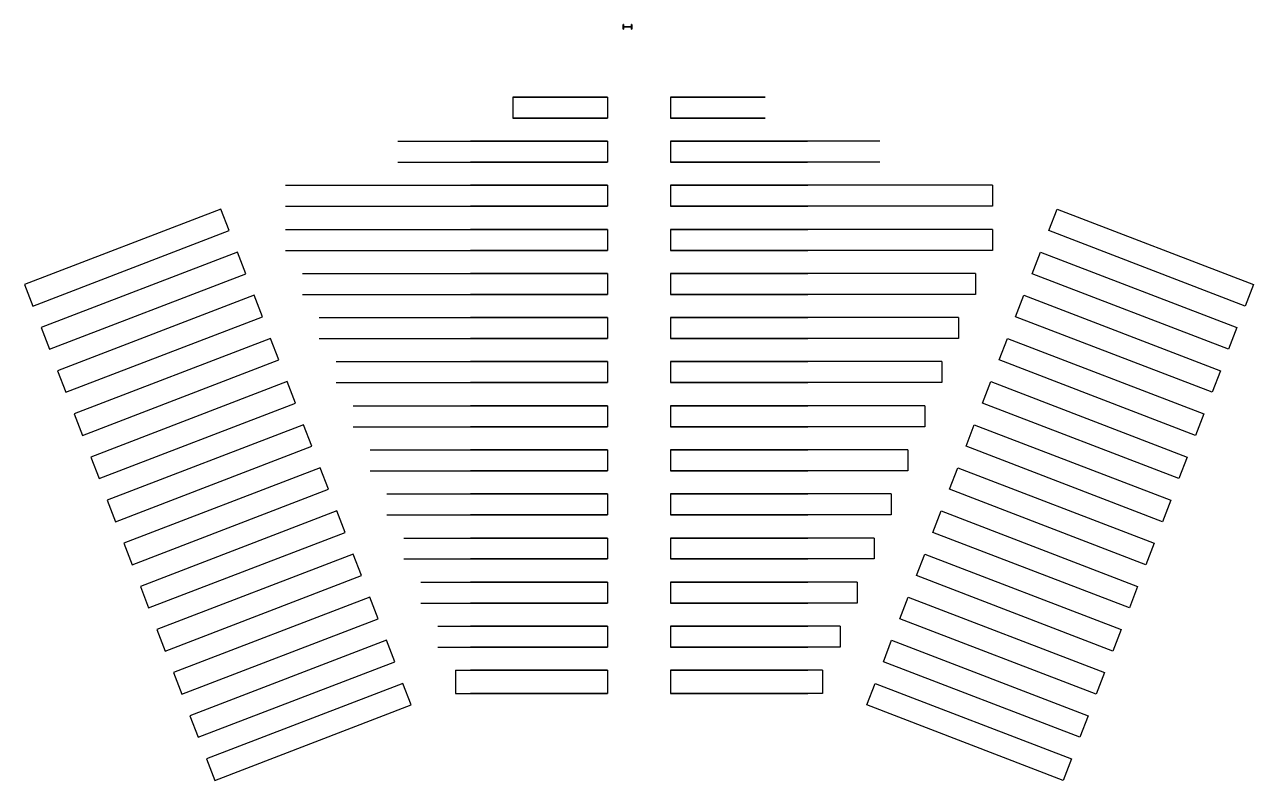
# Model space of a CAD drawing. Header units: metres. Extents: x 1589 to 3205, y -11 to 220.
# Drawn here: x 1598 to 1627.27, y 74.42 to 92.42 of the extents above; entities that cross this region are included whole.
import ezdxf

# ---------------------------------------------------------------- set-up
doc = ezdxf.new("R2010")
doc.units = ezdxf.units.M
doc.layers.get('0').update_dxf_attribs({"true_color": 0x99e499})
doc.layers.add('00_bancs', color=3, linetype='Continuous', true_color=0x00ff00)

msp = doc.modelspace()

# ---------------------------------------------------------------- linework, layer by layer
at = {"layer": '00_bancs'}
for points in [[(1609.631, 90.693), (1609.631, 90.193)], [(1611.887, 90.693), (1609.631, 90.693)], [(1609.631, 90.693), (1611.887, 90.693)], [(1611.887, 90.693), (1611.887, 90.193)], [(1613.384, 90.693), (1613.384, 90.193)], [(1613.384, 90.693), (1615.64, 90.693)], [(1615.64, 90.693), (1613.384, 90.693)], [(1611.887, 90.193), (1609.631, 90.193)], [(1609.631, 90.193), (1611.887, 90.193)], [(1613.384, 90.193), (1615.64, 90.193)], [(1615.64, 90.193), (1613.384, 90.193)], [(1606.894, 89.643), (1611.887, 89.643)], [(1611.887, 89.643), (1608.619, 89.643)], [(1611.887, 89.643), (1611.887, 89.143)], [(1613.385, 89.643), (1616.653, 89.644)], [(1618.377, 89.644), (1613.385, 89.643)], [(1613.385, 89.643), (1613.385, 89.143)], [(1606.894, 89.143), (1611.887, 89.143)], [(1611.887, 89.143), (1608.619, 89.143)], [(1613.385, 89.143), (1616.653, 89.144)], [(1618.377, 89.144), (1613.385, 89.143)], [(1604.216, 88.593), (1611.887, 88.593)], [(1611.887, 88.593), (1608.619, 88.593)], [(1611.887, 88.593), (1611.887, 88.093)], [(1613.387, 88.593), (1613.387, 88.093)], [(1613.387, 88.593), (1616.655, 88.593)], [(1621.058, 88.593), (1613.387, 88.593)], [(1621.058, 88.593), (1621.058, 88.093)], [(1604.216, 88.093), (1611.887, 88.093)], [(1611.887, 88.093), (1608.619, 88.093)], [(1613.387, 88.093), (1616.655, 88.093)], [(1621.058, 88.093), (1613.387, 88.093)], [(1604.216, 87.543), (1611.887, 87.543)], [(1611.887, 87.543), (1608.619, 87.543)], [(1611.887, 87.543), (1611.887, 87.043)], [(1613.387, 87.543), (1613.387, 87.043)], [(1613.387, 87.543), (1616.655, 87.543)], [(1621.058, 87.543), (1613.387, 87.543)], [(1621.058, 87.543), (1621.058, 87.043)], [(1604.216, 87.043), (1611.887, 87.043)], [(1611.887, 87.043), (1608.619, 87.043)], [(1613.387, 87.043), (1616.655, 87.043)], [(1621.058, 87.043), (1613.387, 87.043)], [(1604.619, 86.493), (1611.887, 86.493)], [(1611.887, 86.493), (1608.619, 86.493)], [(1611.887, 86.493), (1611.887, 85.993)], [(1613.387, 86.493), (1613.387, 85.993)], [(1613.387, 86.493), (1616.655, 86.493)], [(1620.655, 86.493), (1613.387, 86.493)], [(1620.655, 86.493), (1620.655, 85.993)], [(1604.619, 85.993), (1611.887, 85.993)], [(1611.887, 85.993), (1608.619, 85.993)], [(1613.387, 85.993), (1616.655, 85.993)], [(1620.655, 85.993), (1613.387, 85.993)], [(1605.021, 85.443), (1611.887, 85.443)], [(1611.887, 85.443), (1608.619, 85.443)], [(1611.887, 85.443), (1611.887, 84.943)], [(1613.387, 85.443), (1613.387, 84.943)], [(1613.387, 85.443), (1616.655, 85.443)], [(1620.252, 85.443), (1613.387, 85.443)], [(1620.252, 85.443), (1620.252, 84.943)], [(1605.021, 84.943), (1611.887, 84.943)], [(1611.887, 84.943), (1608.619, 84.943)], [(1613.387, 84.943), (1616.655, 84.943)], [(1620.252, 84.943), (1613.387, 84.943)], [(1605.424, 84.393), (1611.887, 84.393)], [(1611.887, 84.393), (1608.619, 84.393)], [(1611.887, 84.393), (1611.887, 83.893)], [(1613.387, 84.393), (1613.387, 83.893)], [(1613.387, 84.393), (1616.655, 84.393)], [(1619.849, 84.393), (1613.387, 84.393)], [(1619.849, 84.393), (1619.849, 83.893)], [(1605.424, 83.893), (1611.887, 83.893)], [(1611.887, 83.893), (1608.619, 83.893)], [(1613.387, 83.893), (1616.655, 83.893)], [(1619.849, 83.893), (1613.387, 83.893)], [(1605.827, 83.343), (1611.887, 83.343)], [(1611.887, 83.343), (1608.619, 83.343)], [(1611.887, 83.343), (1611.887, 82.843)], [(1613.387, 83.343), (1613.387, 82.843)], [(1613.387, 83.343), (1616.655, 83.343)], [(1619.447, 83.343), (1613.387, 83.343)], [(1619.447, 83.343), (1619.447, 82.843)], [(1605.827, 82.843), (1611.887, 82.843)], [(1611.887, 82.843), (1608.619, 82.843)], [(1613.387, 82.843), (1616.655, 82.843)], [(1619.447, 82.843), (1613.387, 82.843)], [(1606.23, 82.293), (1611.887, 82.293)], [(1611.887, 82.293), (1608.619, 82.293)], [(1611.887, 82.293), (1611.887, 81.793)], [(1613.387, 82.293), (1613.387, 81.793)], [(1613.387, 82.293), (1616.655, 82.293)], [(1619.044, 82.293), (1613.387, 82.293)], [(1619.044, 82.293), (1619.044, 81.793)], [(1606.23, 81.793), (1611.887, 81.793)], [(1611.887, 81.793), (1608.619, 81.793)], [(1613.387, 81.793), (1616.655, 81.793)], [(1619.044, 81.793), (1613.387, 81.793)], [(1606.633, 81.243), (1611.887, 81.243)], [(1611.887, 81.243), (1608.619, 81.243)], [(1611.887, 81.243), (1611.887, 80.743)], [(1613.387, 81.243), (1613.387, 80.743)], [(1613.387, 81.243), (1616.655, 81.243)], [(1618.641, 81.243), (1613.387, 81.243)], [(1618.641, 81.243), (1618.641, 80.743)], [(1606.633, 80.743), (1611.887, 80.743)], [(1611.887, 80.743), (1608.619, 80.743)], [(1613.387, 80.743), (1616.655, 80.743)], [(1618.641, 80.743), (1613.387, 80.743)], [(1607.035, 80.193), (1611.887, 80.193)], [(1611.887, 80.193), (1608.619, 80.193)], [(1611.887, 80.193), (1611.887, 79.693)], [(1613.387, 80.193), (1613.387, 79.693)], [(1613.387, 80.193), (1616.655, 80.193)], [(1618.238, 80.193), (1613.387, 80.193)], [(1618.238, 80.193), (1618.238, 79.693)], [(1607.035, 79.693), (1611.887, 79.693)], [(1611.887, 79.693), (1608.619, 79.693)], [(1613.387, 79.693), (1616.655, 79.693)], [(1618.238, 79.693), (1613.387, 79.693)], [(1607.438, 79.143), (1611.887, 79.143)], [(1611.887, 79.143), (1608.619, 79.143)], [(1611.887, 79.143), (1611.887, 78.643)], [(1613.387, 79.143), (1613.387, 78.643)], [(1613.387, 79.143), (1616.655, 79.143)], [(1617.835, 79.143), (1613.387, 79.143)], [(1617.835, 79.143), (1617.835, 78.643)], [(1607.438, 78.643), (1611.887, 78.643)], [(1611.887, 78.643), (1608.619, 78.643)], [(1613.387, 78.643), (1616.655, 78.643)], [(1617.835, 78.643), (1613.387, 78.643)], [(1607.841, 78.093), (1611.887, 78.093)], [(1611.887, 78.093), (1608.619, 78.093)], [(1611.887, 78.093), (1611.887, 77.593)], [(1613.387, 78.093), (1613.387, 77.593)], [(1613.387, 78.093), (1616.655, 78.093)], [(1617.432, 78.093), (1613.387, 78.093)], [(1617.432, 78.093), (1617.432, 77.593)], [(1607.841, 77.593), (1611.887, 77.593)], [(1611.887, 77.593), (1608.619, 77.593)], [(1613.387, 77.593), (1616.655, 77.593)], [(1617.432, 77.593), (1613.387, 77.593)], [(1608.263, 77.043), (1608.263, 76.493)], [(1608.263, 77.043), (1608.263, 76.493)], [(1608.263, 77.043), (1611.887, 77.043)], [(1611.887, 77.043), (1608.619, 77.043)], [(1611.887, 77.043), (1611.887, 76.493)], [(1613.387, 77.043), (1613.387, 76.493)], [(1613.387, 77.043), (1616.655, 77.043)], [(1617.011, 77.043), (1613.387, 77.043)], [(1617.011, 77.043), (1617.011, 76.493)], [(1617.011, 77.043), (1617.011, 76.493)], [(1608.263, 76.493), (1611.887, 76.493)], [(1611.887, 76.493), (1608.619, 76.493)], [(1613.387, 76.493), (1616.655, 76.493)], [(1617.011, 76.493), (1613.387, 76.493)]]:
    msp.add_lwpolyline(points, dxfattribs=at)
for points in [[(1597.999, 86.23), (1598.197, 85.717), (1602.876, 87.514), (1602.678, 88.027)], [(1627.274, 86.23), (1627.077, 85.717), (1622.398, 87.514), (1622.595, 88.027)], [(1598.395, 85.204), (1598.592, 84.69), (1603.271, 86.488), (1603.074, 87.001)], [(1626.879, 85.204), (1626.681, 84.69), (1622.002, 86.488), (1622.2, 87.001)], [(1598.787, 84.176), (1598.985, 83.663), (1603.664, 85.46), (1603.466, 85.973)], [(1626.486, 84.176), (1626.289, 83.663), (1621.61, 85.46), (1621.807, 85.973)], [(1599.181, 83.149), (1599.379, 82.636), (1604.058, 84.433), (1603.86, 84.946)], [(1626.092, 83.149), (1625.895, 82.636), (1621.216, 84.433), (1621.413, 84.946)], [(1599.575, 82.122), (1599.773, 81.609), (1604.452, 83.406), (1604.254, 83.919)], [(1625.698, 82.122), (1625.501, 81.609), (1620.822, 83.406), (1621.019, 83.919)], [(1599.969, 81.095), (1600.167, 80.582), (1604.846, 82.379), (1604.648, 82.892)], [(1625.304, 81.095), (1625.107, 80.582), (1620.428, 82.379), (1620.625, 82.892)], [(1600.365, 80.069), (1600.562, 79.555), (1605.241, 81.353), (1605.043, 81.866)], [(1624.909, 80.069), (1624.711, 79.555), (1620.032, 81.353), (1620.23, 81.866)], [(1600.757, 79.041), (1600.955, 78.528), (1605.634, 80.325), (1605.436, 80.838)], [(1624.516, 79.041), (1624.319, 78.528), (1619.64, 80.325), (1619.837, 80.838)], [(1601.151, 78.014), (1601.349, 77.501), (1606.028, 79.298), (1605.83, 79.811)], [(1624.122, 78.014), (1623.925, 77.501), (1619.246, 79.298), (1619.443, 79.811)], [(1601.546, 76.987), (1601.744, 76.474), (1606.423, 78.271), (1606.225, 78.785)], [(1623.727, 76.987), (1623.529, 76.474), (1618.85, 78.271), (1619.048, 78.785)], [(1601.939, 75.96), (1602.137, 75.447), (1606.816, 77.244), (1606.618, 77.757)], [(1623.334, 75.96), (1623.137, 75.447), (1618.458, 77.244), (1618.655, 77.757)], [(1602.333, 74.933), (1602.531, 74.42), (1607.21, 76.217), (1607.012, 76.73)], [(1622.94, 74.933), (1622.743, 74.42), (1618.064, 76.217), (1618.261, 76.73)]]:
    msp.add_lwpolyline(points, close=True, dxfattribs=at)

# ---------------------------------------------------------------- meshes
at = {"color": 61, "true_color": 0xd6e5a6}
mesh = msp.add_polyface(dxfattribs=at)
corners = [(1612.267, 92.382, -2.588), (1612.267, 92.421, -2.588), (1612.257, 92.421, -2.588), (1612.257, 92.313, -2.588), (1612.267, 92.313, -2.588), (1612.267, 92.352, -2.588), (1612.267, 92.354, -2.588), (1612.268, 92.356, -2.588), (1612.268, 92.357, -2.588), (1612.269, 92.359, -2.588), (1612.27, 92.36, -2.588), (1612.271, 92.361, -2.588), (1612.272, 92.362, -2.588), (1612.274, 92.363, -2.588), (1612.275, 92.363, -2.588), (1612.277, 92.364, -2.588), (1612.279, 92.364, -2.588), (1612.445, 92.364, -2.588), (1612.447, 92.364, -2.588), (1612.449, 92.363, -2.588), (1612.45, 92.363, -2.588), (1612.452, 92.362, -2.588), (1612.453, 92.361, -2.588), (1612.454, 92.36, -2.588), (1612.455, 92.359, -2.588), (1612.456, 92.357, -2.588), (1612.457, 92.356, -2.588), (1612.457, 92.354, -2.588), (1612.457, 92.352, -2.588), (1612.457, 92.313, -2.588), (1612.467, 92.313, -2.588), (1612.467, 92.421, -2.588), (1612.457, 92.421, -2.588), (1612.457, 92.382, -2.588), (1612.457, 92.381, -2.588), (1612.457, 92.379, -2.588), (1612.456, 92.377, -2.588), (1612.455, 92.376, -2.588), (1612.454, 92.375, -2.588), (1612.453, 92.373, -2.588), (1612.452, 92.372, -2.588), (1612.45, 92.372, -2.588), (1612.449, 92.371, -2.588), (1612.447, 92.371, -2.588), (1612.445, 92.37, -2.588), (1612.279, 92.37, -2.588), (1612.277, 92.371, -2.588), (1612.275, 92.371, -2.588), (1612.274, 92.372, -2.588), (1612.272, 92.372, -2.588), (1612.271, 92.373, -2.588), (1612.27, 92.375, -2.588), (1612.269, 92.376, -2.588), (1612.268, 92.377, -2.588), (1612.268, 92.379, -2.588), (1612.267, 92.381, -2.588), (1612.267, 92.382, 6.832), (1612.267, 92.421, 6.832), (1612.257, 92.421, 6.832), (1612.257, 92.313, 6.832), (1612.267, 92.313, 6.832), (1612.267, 92.352, 6.832), (1612.267, 92.354, 6.832), (1612.268, 92.356, 6.832), (1612.268, 92.357, 6.832), (1612.269, 92.359, 6.832), (1612.27, 92.36, 6.832), (1612.271, 92.361, 6.832), (1612.272, 92.362, 6.832), (1612.274, 92.363, 6.832), (1612.275, 92.363, 6.832), (1612.277, 92.364, 6.832), (1612.279, 92.364, 6.832), (1612.445, 92.364, 6.832), (1612.447, 92.364, 6.832), (1612.449, 92.363, 6.832), (1612.45, 92.363, 6.832), (1612.452, 92.362, 6.832), (1612.453, 92.361, 6.832), (1612.454, 92.36, 6.832), (1612.455, 92.359, 6.832), (1612.456, 92.357, 6.832), (1612.457, 92.356, 6.832), (1612.457, 92.354, 6.832), (1612.457, 92.352, 6.832), (1612.457, 92.313, 6.832), (1612.467, 92.313, 6.832), (1612.467, 92.421, 6.832), (1612.457, 92.421, 6.832), (1612.457, 92.382, 6.832), (1612.457, 92.381, 6.832), (1612.457, 92.379, 6.832), (1612.456, 92.377, 6.832), (1612.455, 92.376, 6.832), (1612.454, 92.375, 6.832), (1612.453, 92.373, 6.832), (1612.452, 92.372, 6.832), (1612.45, 92.372, 6.832), (1612.449, 92.371, 6.832), (1612.447, 92.371, 6.832), (1612.445, 92.37, 6.832), (1612.279, 92.37, 6.832), (1612.277, 92.371, 6.832), (1612.275, 92.371, 6.832), (1612.274, 92.372, 6.832), (1612.272, 92.372, 6.832), (1612.271, 92.373, 6.832), (1612.27, 92.375, 6.832), (1612.269, 92.376, 6.832), (1612.268, 92.377, 6.832), (1612.268, 92.379, 6.832), (1612.267, 92.381, 6.832)]
mesh.append_faces([[corners[k] for k in face] for face in [(78, 87, 91, 78), (58, 67, 111, 58)]], dxfattribs={"vtx0": -1, "vtx1": -1, "vtx2": -1, "vtx3": -1, "color": 61})
mesh.append_faces([[corners[k] for k in face] for face in [(56, 58, 111, 56)]], dxfattribs={"vtx0": -1, "vtx1": -1, "vtx3": -1, "color": 61})
mesh.append_faces([[corners[k] for k in face] for face in [(58, 61, 62, 58), (58, 62, 63, 58), (58, 63, 64, 58), (58, 64, 65, 58), (58, 65, 66, 58), (58, 66, 67, 58), (84, 86, 87, 84), (87, 89, 90, 87), (87, 90, 91, 87), (78, 91, 92, 78), (78, 92, 93, 78), (78, 93, 94, 78), (78, 94, 95, 78), (78, 95, 96, 78), (77, 96, 97, 77), (75, 97, 98, 75), (74, 98, 99, 74), (74, 99, 100, 74), (72, 100, 101, 72), (71, 101, 102, 71), (71, 102, 103, 71), (69, 103, 104, 69), (68, 104, 105, 68), (67, 105, 106, 67), (67, 106, 107, 67), (67, 107, 108, 67), (67, 108, 109, 67), (67, 109, 110, 67), (67, 110, 111, 67)]], dxfattribs={"vtx0": -1, "vtx2": -1, "vtx3": -1, "color": 61})
mesh.append_faces([[corners[k] for k in face] for face in [(58, 59, 61, 58), (83, 84, 87, 83), (82, 83, 87, 82), (81, 82, 87, 81), (80, 81, 87, 80), (79, 80, 87, 79), (78, 79, 87, 78), (77, 78, 96, 77), (76, 77, 97, 76), (75, 76, 97, 75), (74, 75, 98, 74), (73, 74, 100, 73), (72, 73, 100, 72), (71, 72, 101, 71), (70, 71, 103, 70), (69, 70, 103, 69), (68, 69, 104, 68), (67, 68, 105, 67)]], dxfattribs={"vtx1": -1, "vtx2": -1, "vtx3": -1, "color": 61})
mesh.append_faces([[corners[k] for k in face] for face in [(56, 57, 58, 56), (59, 60, 61, 59), (84, 85, 86, 84), (87, 88, 89, 87), (0, 1, 57, 0), (57, 56, 0, 57), (1, 2, 58, 1), (58, 57, 1, 58), (2, 3, 59, 2), (59, 58, 2, 59), (3, 4, 60, 3), (60, 59, 3, 60), (4, 5, 61, 4), (61, 60, 4, 61), (5, 6, 62, 5), (62, 61, 5, 62), (6, 7, 63, 6), (63, 62, 6, 63), (7, 8, 64, 7), (64, 63, 7, 64), (8, 9, 65, 8), (65, 64, 8, 65), (9, 10, 66, 9), (66, 65, 9, 66), (10, 11, 67, 10), (67, 66, 10, 67), (11, 12, 68, 11), (68, 67, 11, 68), (12, 13, 69, 12), (69, 68, 12, 69), (13, 14, 70, 13), (70, 69, 13, 70), (14, 15, 71, 14), (71, 70, 14, 71), (15, 16, 72, 15), (72, 71, 15, 72), (16, 17, 73, 16), (73, 72, 16, 73), (17, 18, 74, 17), (74, 73, 17, 74), (18, 19, 75, 18), (75, 74, 18, 75), (19, 20, 76, 19), (76, 75, 19, 76), (20, 21, 77, 20), (77, 76, 20, 77), (21, 22, 78, 21), (78, 77, 21, 78), (22, 23, 79, 22), (79, 78, 22, 79), (23, 24, 80, 23), (80, 79, 23, 80), (24, 25, 81, 24), (81, 80, 24, 81), (25, 26, 82, 25), (82, 81, 25, 82), (26, 27, 83, 26), (83, 82, 26, 83), (27, 28, 84, 27), (84, 83, 27, 84), (28, 29, 85, 28), (85, 84, 28, 85), (29, 30, 86, 29), (86, 85, 29, 86), (30, 31, 87, 30), (87, 86, 30, 87), (31, 32, 88, 31), (88, 87, 31, 88), (32, 33, 89, 32), (89, 88, 32, 89), (33, 34, 90, 33), (90, 89, 33, 90), (34, 35, 91, 34), (91, 90, 34, 91), (35, 36, 92, 35), (92, 91, 35, 92), (36, 37, 93, 36), (93, 92, 36, 93), (37, 38, 94, 37), (94, 93, 37, 94), (38, 39, 95, 38), (95, 94, 38, 95), (39, 40, 96, 39), (96, 95, 39, 96), (40, 41, 97, 40), (97, 96, 40, 97), (41, 42, 98, 41), (98, 97, 41, 98), (42, 43, 99, 42), (99, 98, 42, 99), (43, 44, 100, 43), (100, 99, 43, 100), (44, 45, 101, 44), (101, 100, 44, 101), (45, 46, 102, 45), (102, 101, 45, 102), (46, 47, 103, 46), (103, 102, 46, 103), (47, 48, 104, 47), (104, 103, 47, 104), (48, 49, 105, 48), (105, 104, 48, 105), (49, 50, 106, 49), (106, 105, 49, 106), (50, 51, 107, 50), (107, 106, 50, 107), (51, 52, 108, 51), (108, 107, 51, 108), (52, 53, 109, 52), (109, 108, 52, 109), (53, 54, 110, 53), (110, 109, 53, 110), (54, 55, 111, 54), (111, 110, 54, 111), (55, 0, 56, 55), (56, 111, 55, 56)]], dxfattribs={"vtx2": -1, "vtx3": -1, "color": 61})

doc.saveas('drawing.dxf')
